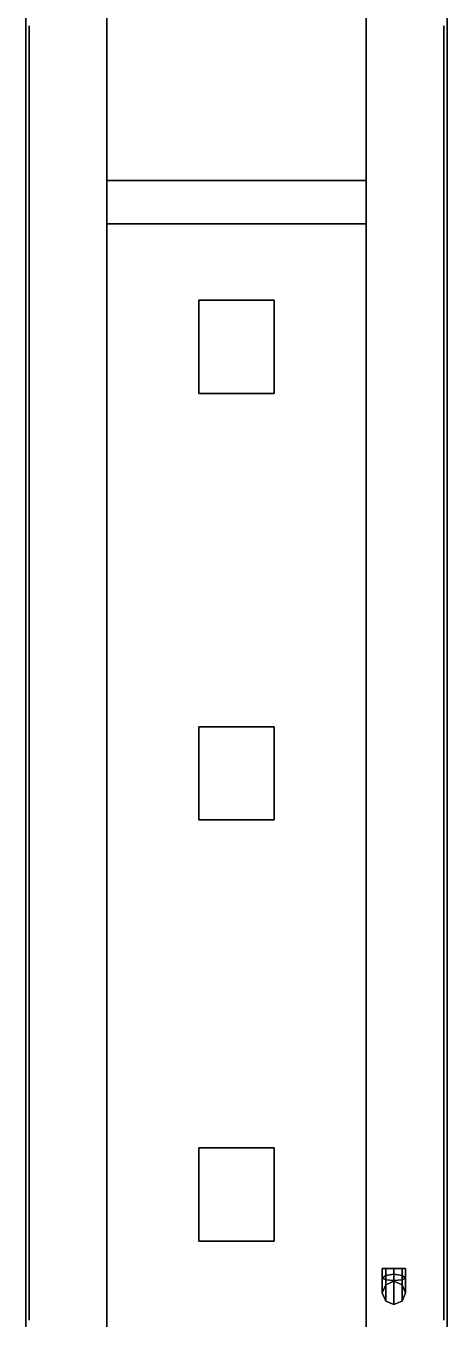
# Model space of a CAD drawing. Header units: millimetres. Extents: x -3.5 to 3.5, y -24.8 to 30.8.
# Drawn here: x -3.25 to 3.25, y -10.66 to 9.32 of the extents above; entities that cross this region are included whole.
import ezdxf

# ---------------------------------------------------------------- set-up
doc = ezdxf.new("R2010")
doc.units = ezdxf.units.MM
doc.layers.add('railings', color=6, linetype='Continuous')
doc.layers.add('superstructure', color=3, linetype='Continuous')

msp = doc.modelspace()

# ---------------------------------------------------------------- linework, layer by layer
for points in [[(-3.25, 9.81, -1.04), (-3.25, -11.25, -1.4), (-3.25, -11.25, 0.9), (-3.25, 9.81, 1.35)], [(3.25, 9.81, -1.04), (3.25, -11.25, -1.4), (-3.25, -11.25, -1.4), (-3.25, 9.81, -1.04)], [(-3.25, 9.81, 1.35), (-3.25, -11.25, 0.9), (-2, -11.25, 0.9), (-2, 9.81, 1.35)], [(2, 9.81, 1.35), (2, -11.25, 0.9), (3.25, -11.25, 0.9), (3.25, 9.81, 1.35)], [(3.25, -11.25, 0.9), (3.25, -11.25, -1.4), (3.25, 9.81, -1.04), (3.25, 9.81, 1.35)], [(2.303, -9.99, 3.2), (2.25, -10.03, 3.38), (2.25, -9.88, 3.38), (2.303, -9.88, 3.2)], [(2.25, -10.03, 3.38), (2.303, -10.06, 3.56), (2.303, -9.88, 3.56), (2.25, -9.88, 3.38)], [(2.25, -9.88, 3.38), (2.303, -9.88, 3.56), (2.557, -9.88, 3.56), (2.61, -9.88, 3.38)], [(2.303, -9.88, 3.2), (2.25, -9.88, 3.38), (2.61, -9.88, 3.38), (2.557, -9.88, 3.2)], [(2.303, -10.133, 2.88), (2.25, -10.26, 2.97), (2.25, -10.03, 3.38), (2.303, -9.99, 3.2)], [(2.43, -9.97, 3.11), (2.303, -9.99, 3.2), (2.303, -9.88, 3.2), (2.43, -9.88, 3.11)], [(2.303, -10.06, 3.56), (2.43, -10.07, 3.67), (2.43, -9.88, 3.67), (2.303, -9.88, 3.56)], [(2.43, -9.88, 3.11), (2.303, -9.88, 3.2), (2.557, -9.88, 3.2), (2.43, -9.88, 3.11)], [(2.557, -9.88, 3.56), (2.303, -9.88, 3.56), (2.43, -9.88, 3.67), (2.557, -9.88, 3.56)], [(2.43, -10.08, 2.84), (2.303, -10.133, 2.88), (2.303, -9.99, 3.2), (2.43, -9.97, 3.11)], [(2.557, -9.99, 3.2), (2.43, -9.97, 3.11), (2.43, -9.88, 3.11), (2.557, -9.88, 3.2)], [(2.43, -10.07, 3.67), (2.557, -10.06, 3.56), (2.557, -9.88, 3.56), (2.43, -9.88, 3.67)], [(2.557, -10.133, 2.88), (2.43, -10.08, 2.84), (2.43, -9.97, 3.11), (2.557, -9.99, 3.2)], [(2.61, -10.03, 3.38), (2.557, -9.99, 3.2), (2.557, -9.88, 3.2), (2.61, -9.88, 3.38)], [(2.557, -10.06, 3.56), (2.61, -10.03, 3.38), (2.61, -9.88, 3.38), (2.557, -9.88, 3.56)], [(2.61, -10.26, 2.97), (2.557, -10.133, 2.88), (2.557, -9.99, 3.2), (2.61, -10.03, 3.38)], [(2.25, -10.26, 2.97), (2.303, -10.387, 3.06), (2.303, -10.06, 3.56), (2.25, -10.03, 3.38)], [(2.303, -10.133, 0.91), (2.25, -10.26, 0.91), (2.25, -10.26, 2.97), (2.303, -10.133, 2.88)], [(2.303, -10.387, 3.06), (2.43, -10.44, 3.11), (2.43, -10.07, 3.67), (2.303, -10.06, 3.56)], [(2.43, -10.08, 0.91), (2.303, -10.133, 0.91), (2.303, -10.133, 2.88), (2.43, -10.08, 2.84)], [(2.43, -10.44, 3.11), (2.557, -10.387, 3.06), (2.557, -10.06, 3.56), (2.43, -10.07, 3.67)], [(2.557, -10.133, 0.91), (2.43, -10.08, 0.91), (2.43, -10.08, 2.84), (2.557, -10.133, 2.88)], [(2.557, -10.387, 3.06), (2.61, -10.26, 2.97), (2.61, -10.03, 3.38), (2.557, -10.06, 3.56)], [(2.61, -10.26, 0.91), (2.557, -10.133, 0.91), (2.557, -10.133, 2.88), (2.61, -10.26, 2.97)], [(2.25, -10.26, 0.91), (2.303, -10.387, 0.91), (2.303, -10.387, 3.06), (2.25, -10.26, 2.97)], [(2.303, -10.387, 0.91), (2.43, -10.44, 0.91), (2.43, -10.44, 3.11), (2.303, -10.387, 3.06)], [(2.43, -10.44, 0.91), (2.557, -10.387, 0.91), (2.557, -10.387, 3.06), (2.43, -10.44, 3.11)], [(2.557, -10.387, 0.91), (2.61, -10.26, 0.91), (2.61, -10.26, 2.97), (2.557, -10.387, 3.06)]]:
    msp.add_3dface(points)
at = {"layer": 'railings'}
for points in [[(-3.2, 9.32, 2.31), (-3.2, 9.32, 2.34), (-3.2, -10.65, 1.91), (-3.2, -10.65, 1.88)], [(-3.2, -10.65, 1.88), (-3.2, -10.65, 1.91), (-3.2, 9.32, 2.34), (-3.2, 9.32, 2.31)], [(-3.2, -10.65, 1.38), (-3.2, -10.65, 1.41), (-3.2, 9.32, 1.84), (-3.2, 9.32, 1.81)], [(-3.2, 9.32, 1.81), (-3.2, 9.32, 1.84), (-3.2, -10.65, 1.41), (-3.2, -10.65, 1.38)], [(3.2, -10.65, 1.88), (3.2, -10.65, 1.91), (3.2, 9.32, 2.34), (3.2, 9.32, 2.31)], [(3.2, 9.32, 2.31), (3.2, 9.32, 2.34), (3.2, -10.65, 1.91), (3.2, -10.65, 1.88)], [(3.2, 9.32, 1.81), (3.2, 9.32, 1.84), (3.2, -10.65, 1.41), (3.2, -10.65, 1.38)], [(3.2, -10.65, 1.38), (3.2, -10.65, 1.41), (3.2, 9.32, 1.84), (3.2, 9.32, 1.81)], [(-3.2, 8.35, 1.31), (-3.2, 8.32, 1.31), (-3.2, 8.32, 2.288), (-3.2, 8.35, 2.289)], [(-3.2, 8.35, 2.289), (-3.2, 8.32, 2.288), (-3.2, 8.32, 1.31), (-3.2, 8.35, 1.31)], [(3.2, 8.35, 1.31), (3.2, 8.32, 1.31), (3.2, 8.32, 2.288), (3.2, 8.35, 2.289)], [(3.2, 8.35, 2.289), (3.2, 8.32, 2.288), (3.2, 8.32, 1.31), (3.2, 8.35, 1.31)], [(-3.2, 7.35, 2.268), (-3.2, 7.32, 2.267), (-3.2, 7.32, 1.29), (-3.2, 7.35, 1.29)], [(-3.2, 7.35, 1.29), (-3.2, 7.32, 1.29), (-3.2, 7.32, 2.267), (-3.2, 7.35, 2.268)], [(3.2, 7.35, 1.29), (3.2, 7.32, 1.29), (3.2, 7.32, 2.267), (3.2, 7.35, 2.268)], [(3.2, 7.35, 2.268), (3.2, 7.32, 2.267), (3.2, 7.32, 1.29), (3.2, 7.35, 1.29)], [(-3.2, 6.35, 1.27), (-3.2, 6.32, 1.27), (-3.2, 6.32, 2.245), (-3.2, 6.35, 2.246)], [(-3.2, 6.35, 2.246), (-3.2, 6.32, 2.245), (-3.2, 6.32, 1.27), (-3.2, 6.35, 1.27)], [(3.2, 6.35, 1.27), (3.2, 6.32, 1.27), (3.2, 6.32, 2.245), (3.2, 6.35, 2.246)], [(3.2, 6.35, 2.246), (3.2, 6.32, 2.245), (3.2, 6.32, 1.27), (3.2, 6.35, 1.27)], [(-3.2, 5.35, 1.25), (-3.2, 5.32, 1.25), (-3.2, 5.32, 2.224), (-3.2, 5.35, 2.225)], [(-3.2, 5.35, 2.225), (-3.2, 5.32, 2.224), (-3.2, 5.32, 1.25), (-3.2, 5.35, 1.25)], [(3.2, 5.35, 1.25), (3.2, 5.32, 1.25), (3.2, 5.32, 2.224), (3.2, 5.35, 2.225)], [(3.2, 5.35, 2.225), (3.2, 5.32, 2.224), (3.2, 5.32, 1.25), (3.2, 5.35, 1.25)], [(-3.2, 4.35, 1.23), (-3.2, 4.32, 1.23), (-3.2, 4.32, 2.202), (-3.2, 4.35, 2.203)], [(-3.2, 4.35, 2.203), (-3.2, 4.32, 2.202), (-3.2, 4.32, 1.23), (-3.2, 4.35, 1.23)], [(3.2, 4.35, 1.23), (3.2, 4.32, 1.23), (3.2, 4.32, 2.202), (3.2, 4.35, 2.203)], [(3.2, 4.35, 2.203), (3.2, 4.32, 2.202), (3.2, 4.32, 1.23), (3.2, 4.35, 1.23)], [(-3.2, 3.35, 1.21), (-3.2, 3.32, 1.21), (-3.2, 3.32, 2.181), (-3.2, 3.35, 2.181)], [(-3.2, 3.35, 2.181), (-3.2, 3.32, 2.181), (-3.2, 3.32, 1.21), (-3.2, 3.35, 1.21)], [(3.2, 3.35, 1.21), (3.2, 3.32, 1.21), (3.2, 3.32, 2.181), (3.2, 3.35, 2.181)], [(3.2, 3.35, 2.181), (3.2, 3.32, 2.181), (3.2, 3.32, 1.21), (3.2, 3.35, 1.21)], [(-3.2, 2.35, 1.19), (-3.2, 2.32, 1.18), (-3.2, 2.32, 2.159), (-3.2, 2.35, 2.16)], [(-3.2, 2.35, 2.16), (-3.2, 2.32, 2.159), (-3.2, 2.32, 1.18), (-3.2, 2.35, 1.19)], [(3.2, 2.35, 1.19), (3.2, 2.32, 1.18), (3.2, 2.32, 2.159), (3.2, 2.35, 2.16)], [(3.2, 2.35, 2.16), (3.2, 2.32, 2.159), (3.2, 2.32, 1.18), (3.2, 2.35, 1.19)], [(-3.2, 1.35, 1.16), (-3.2, 1.32, 1.16), (-3.2, 1.32, 2.138), (-3.2, 1.35, 2.138)], [(-3.2, 1.35, 2.138), (-3.2, 1.32, 2.138), (-3.2, 1.32, 1.16), (-3.2, 1.35, 1.16)], [(3.2, 1.35, 1.16), (3.2, 1.32, 1.16), (3.2, 1.32, 2.138), (3.2, 1.35, 2.138)], [(3.2, 1.35, 2.138), (3.2, 1.32, 2.138), (3.2, 1.32, 1.16), (3.2, 1.35, 1.16)], [(-3.2, 0.35, 2.117), (-3.2, 0.32, 2.116), (-3.2, 0.32, 1.14), (-3.2, 0.35, 1.14)], [(-3.2, 0.35, 1.14), (-3.2, 0.32, 1.14), (-3.2, 0.32, 2.116), (-3.2, 0.35, 2.117)], [(3.2, 0.35, 1.14), (3.2, 0.32, 1.14), (3.2, 0.32, 2.116), (3.2, 0.35, 2.117)], [(3.2, 0.35, 2.117), (3.2, 0.32, 2.116), (3.2, 0.32, 1.14), (3.2, 0.35, 1.14)], [(-3.2, -0.65, 1.12), (-3.2, -0.68, 1.12), (-3.2, -0.68, 2.095), (-3.2, -0.65, 2.095)], [(-3.2, -0.65, 2.095), (-3.2, -0.68, 2.095), (-3.2, -0.68, 1.12), (-3.2, -0.65, 1.12)], [(3.2, -0.65, 1.12), (3.2, -0.68, 1.12), (3.2, -0.68, 2.095), (3.2, -0.65, 2.095)], [(3.2, -0.65, 2.095), (3.2, -0.68, 2.095), (3.2, -0.68, 1.12), (3.2, -0.65, 1.12)], [(-3.2, -1.65, 1.1), (-3.2, -1.68, 1.1), (-3.2, -1.68, 2.073), (-3.2, -1.65, 2.074)], [(-3.2, -1.65, 2.074), (-3.2, -1.68, 2.073), (-3.2, -1.68, 1.1), (-3.2, -1.65, 1.1)], [(3.2, -1.65, 1.1), (3.2, -1.68, 1.1), (3.2, -1.68, 2.073), (3.2, -1.65, 2.074)], [(3.2, -1.65, 2.074), (3.2, -1.68, 2.073), (3.2, -1.68, 1.1), (3.2, -1.65, 1.1)], [(-3.2, -2.65, 2.052), (-3.2, -2.68, 2.052), (-3.2, -2.68, 1.08), (-3.2, -2.65, 1.08)], [(-3.2, -2.65, 1.08), (-3.2, -2.68, 1.08), (-3.2, -2.68, 2.052), (-3.2, -2.65, 2.052)], [(3.2, -2.65, 1.08), (3.2, -2.68, 1.08), (3.2, -2.68, 2.052), (3.2, -2.65, 2.052)], [(3.2, -2.65, 2.052), (3.2, -2.68, 2.052), (3.2, -2.68, 1.08), (3.2, -2.65, 1.08)], [(-3.2, -3.65, 1.06), (-3.2, -3.68, 1.06), (-3.2, -3.68, 2.03), (-3.2, -3.65, 2.031)], [(-3.2, -3.65, 2.031), (-3.2, -3.68, 2.03), (-3.2, -3.68, 1.06), (-3.2, -3.65, 1.06)], [(3.2, -3.65, 1.06), (3.2, -3.68, 1.06), (3.2, -3.68, 2.03), (3.2, -3.65, 2.031)], [(3.2, -3.65, 2.031), (3.2, -3.68, 2.03), (3.2, -3.68, 1.06), (3.2, -3.65, 1.06)], [(-3.2, -4.65, 1.04), (-3.2, -4.68, 1.04), (-3.2, -4.68, 2.009), (-3.2, -4.65, 2.009)], [(-3.2, -4.65, 2.009), (-3.2, -4.68, 2.009), (-3.2, -4.68, 1.04), (-3.2, -4.65, 1.04)], [(3.2, -4.65, 1.04), (3.2, -4.68, 1.04), (3.2, -4.68, 2.009), (3.2, -4.65, 2.009)], [(3.2, -4.65, 2.009), (3.2, -4.68, 2.009), (3.2, -4.68, 1.04), (3.2, -4.65, 1.04)], [(-3.2, -5.65, 1.01), (-3.2, -5.68, 1.01), (-3.2, -5.68, 1.987), (-3.2, -5.65, 1.988)], [(-3.2, -5.65, 1.988), (-3.2, -5.68, 1.987), (-3.2, -5.68, 1.01), (-3.2, -5.65, 1.01)], [(3.2, -5.65, 1.01), (3.2, -5.68, 1.01), (3.2, -5.68, 1.987), (3.2, -5.65, 1.988)], [(3.2, -5.65, 1.988), (3.2, -5.68, 1.987), (3.2, -5.68, 1.01), (3.2, -5.65, 1.01)], [(-3.2, -6.65, 0.99), (-3.2, -6.68, 0.99), (-3.2, -6.68, 1.965), (-3.2, -6.65, 1.966)], [(-3.2, -6.65, 1.966), (-3.2, -6.68, 1.965), (-3.2, -6.68, 0.99), (-3.2, -6.65, 0.99)], [(3.2, -6.65, 0.99), (3.2, -6.68, 0.99), (3.2, -6.68, 1.965), (3.2, -6.65, 1.966)], [(3.2, -6.65, 1.966), (3.2, -6.68, 1.965), (3.2, -6.68, 0.99), (3.2, -6.65, 0.99)], [(-3.2, -7.65, 0.97), (-3.2, -7.68, 0.97), (-3.2, -7.68, 1.944), (-3.2, -7.65, 1.945)], [(-3.2, -7.65, 1.945), (-3.2, -7.68, 1.944), (-3.2, -7.68, 0.97), (-3.2, -7.65, 0.97)], [(3.2, -7.65, 0.97), (3.2, -7.68, 0.97), (3.2, -7.68, 1.944), (3.2, -7.65, 1.945)], [(3.2, -7.65, 1.945), (3.2, -7.68, 1.944), (3.2, -7.68, 0.97), (3.2, -7.65, 0.97)], [(-3.2, -8.65, 0.95), (-3.2, -8.68, 0.95), (-3.2, -8.68, 1.922), (-3.2, -8.65, 1.923)], [(-3.2, -8.65, 1.923), (-3.2, -8.68, 1.922), (-3.2, -8.68, 0.95), (-3.2, -8.65, 0.95)], [(3.2, -8.65, 0.95), (3.2, -8.68, 0.95), (3.2, -8.68, 1.922), (3.2, -8.65, 1.923)], [(3.2, -8.65, 1.923), (3.2, -8.68, 1.922), (3.2, -8.68, 0.95), (3.2, -8.65, 0.95)], [(-3.2, -9.65, 0.93), (-3.2, -9.68, 0.93), (-3.2, -9.68, 1.901), (-3.2, -9.65, 1.902)], [(-3.2, -9.65, 1.902), (-3.2, -9.68, 1.901), (-3.2, -9.68, 0.93), (-3.2, -9.65, 0.93)], [(3.2, -9.65, 0.93), (3.2, -9.68, 0.93), (3.2, -9.68, 1.901), (3.2, -9.65, 1.902)], [(3.2, -9.65, 1.902), (3.2, -9.68, 1.901), (3.2, -9.68, 0.93), (3.2, -9.65, 0.93)], [(-3.2, -10.65, 1.91), (-3.2, -10.68, 1.91), (-3.2, -10.68, 0.91), (-3.2, -10.65, 0.91)], [(-3.2, -10.65, 0.91), (-3.2, -10.68, 0.91), (-3.2, -10.68, 1.91), (-3.2, -10.65, 1.91)], [(3.2, -10.65, 0.91), (3.2, -10.68, 0.91), (3.2, -10.68, 1.91), (3.2, -10.65, 1.91)], [(3.2, -10.65, 1.91), (3.2, -10.68, 1.91), (3.2, -10.68, 0.91), (3.2, -10.65, 0.91)]]:
    msp.add_3dface(points, dxfattribs=at)
at = {"layer": 'superstructure'}
for points in [[(-2, 9.81, 1.35), (-2, -11.25, 0.9), (-2, -11.25, 2.9), (-2, 9.81, 3.1)], [(-2, 9.81, 3.1), (-2, -11.25, 2.9), (2, -11.25, 2.9), (2, 9.81, 3.1)], [(2, -11.25, 2.9), (2, -11.25, 0.9), (2, 9.81, 1.35), (2, 9.81, 3.1)], [(2, 6.93, 3.4), (2, 6.93, 3.07), (-2, 6.93, 3.07), (-2, 6.93, 3.4)], [(-2, 6.93, 3.07), (-2, 6.26, 3.06), (-2, 6.26, 3.4), (-2, 6.93, 3.4)], [(-2, 6.93, 3.4), (-2, 6.26, 3.4), (2, 6.26, 3.4), (2, 6.93, 3.4)], [(2, 6.26, 3.4), (2, 6.26, 3.06), (2, 6.93, 3.07), (2, 6.93, 3.4)], [(-2, 6.26, 3.4), (-2, 6.26, 3.06), (2, 6.26, 3.06), (2, 6.26, 3.4)], [(-0.58, 5.08, 3.05), (-0.58, 3.64, 3.04), (-0.58, 3.64, 3.33), (-0.58, 5.08, 3.33)], [(-0.58, 5.08, 3.33), (-0.58, 3.64, 3.33), (0.58, 3.64, 3.33), (0.58, 5.08, 3.33)], [(0.58, 5.08, 3.33), (0.58, 5.08, 3.05), (-0.58, 5.08, 3.05), (-0.58, 5.08, 3.33)], [(0.58, 3.64, 3.33), (0.58, 3.64, 3.04), (0.58, 5.08, 3.05), (0.58, 5.08, 3.33)], [(-0.58, 3.64, 3.33), (-0.58, 3.64, 3.04), (0.58, 3.64, 3.04), (0.58, 3.64, 3.33)], [(-0.58, -1.51, 2.99), (-0.58, -2.95, 2.97), (-0.58, -2.95, 3.25), (-0.58, -1.51, 3.25)], [(-0.58, -1.51, 3.25), (-0.58, -2.95, 3.25), (0.58, -2.95, 3.25), (0.58, -1.51, 3.25)], [(0.58, -1.51, 3.25), (0.58, -1.51, 2.99), (-0.58, -1.51, 2.99), (-0.58, -1.51, 3.25)], [(0.58, -2.95, 3.25), (0.58, -2.95, 2.97), (0.58, -1.51, 2.99), (0.58, -1.51, 3.25)], [(-0.58, -2.95, 3.25), (-0.58, -2.95, 2.97), (0.58, -2.95, 2.97), (0.58, -2.95, 3.25)], [(-0.58, -8.02, 2.93), (-0.58, -9.46, 2.91), (-0.58, -9.46, 3.18), (-0.58, -8.02, 3.18)], [(-0.58, -8.02, 3.18), (-0.58, -9.46, 3.18), (0.58, -9.46, 3.18), (0.58, -8.02, 3.18)], [(0.58, -8.02, 3.18), (0.58, -8.02, 2.93), (-0.58, -8.02, 2.93), (-0.58, -8.02, 3.18)], [(0.58, -9.46, 3.18), (0.58, -9.46, 2.91), (0.58, -8.02, 2.93), (0.58, -8.02, 3.18)], [(-0.58, -9.46, 3.18), (-0.58, -9.46, 2.91), (0.58, -9.46, 2.91), (0.58, -9.46, 3.18)]]:
    msp.add_3dface(points, dxfattribs=at)

doc.saveas('drawing.dxf')
